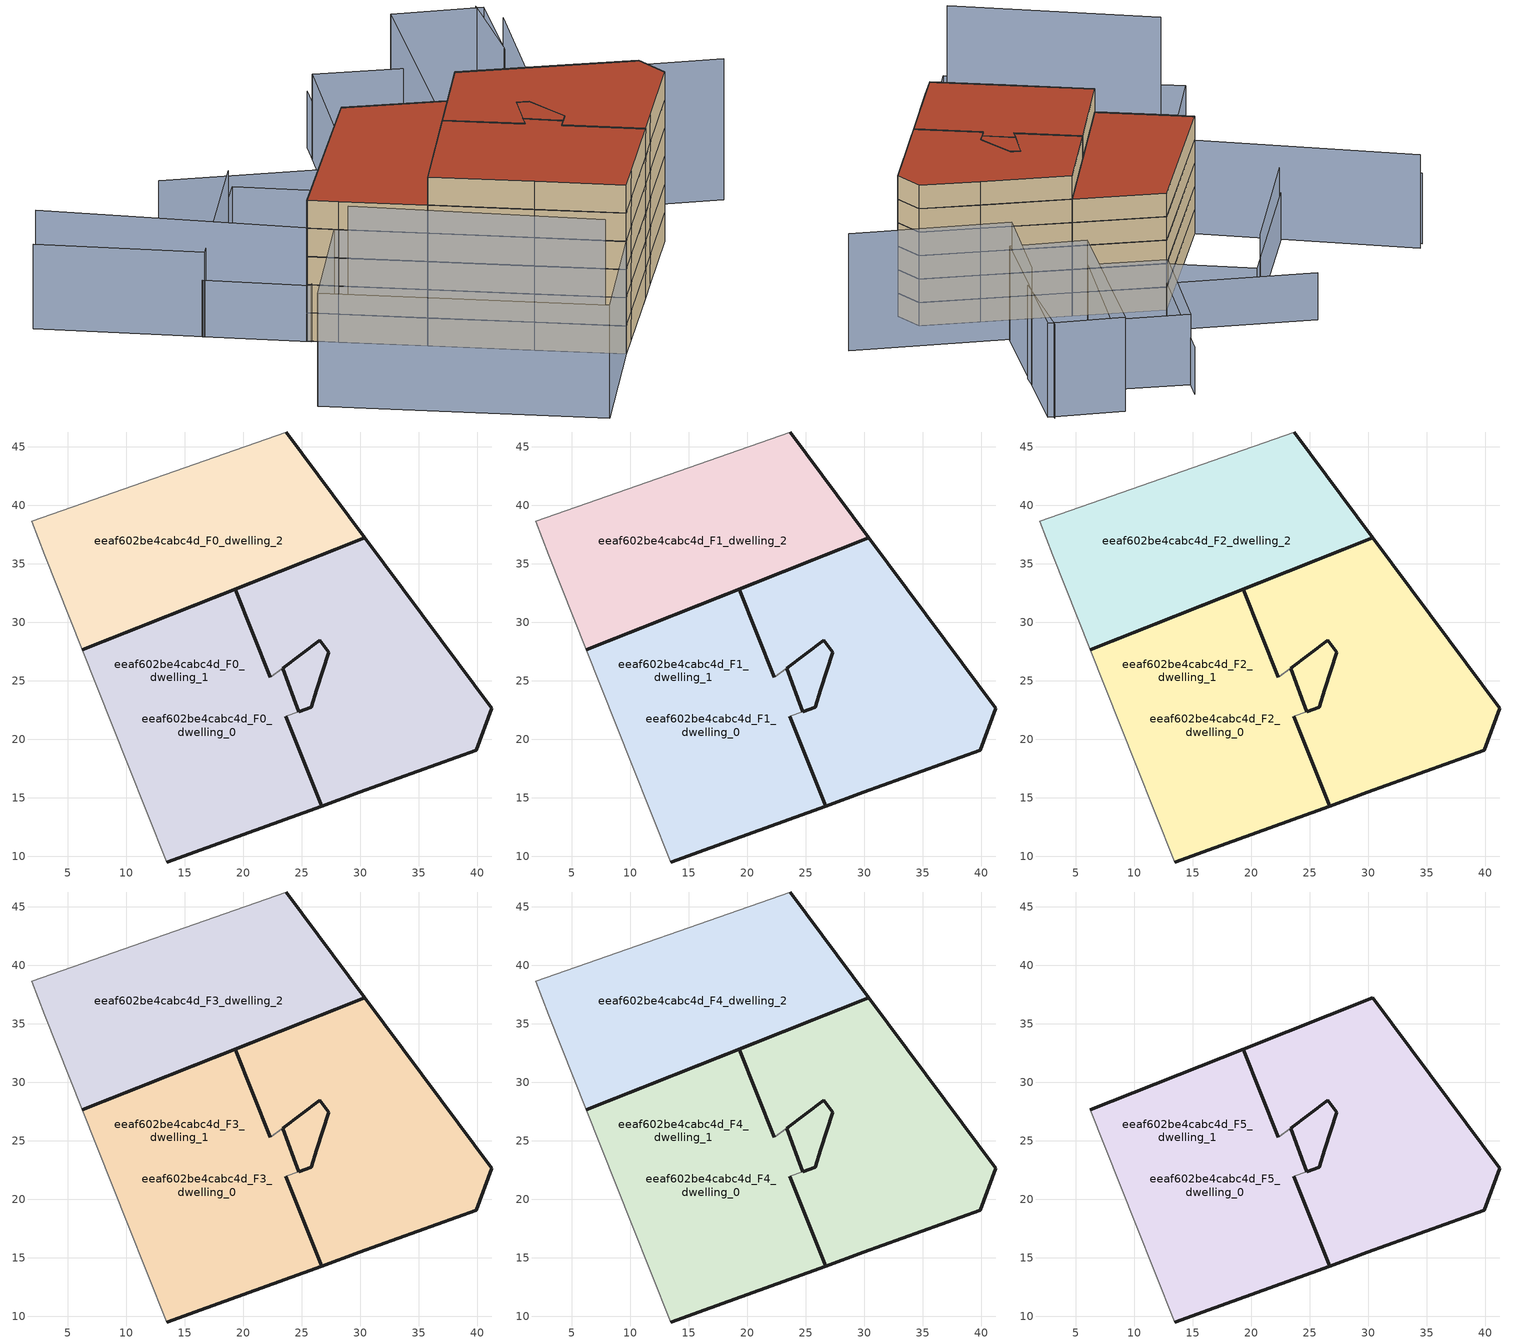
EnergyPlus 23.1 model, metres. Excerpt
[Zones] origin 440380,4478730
eeaf602be4cabc4d_F0_dwelling_0
 floor ground (EU_floor_Construction): 26.68,14.29 23.63,21.97 24.71,22.36 24.31,23.49 23.37,26.09 22.31,25.29 19.31,32.84 6.23,27.64 10.13,17.85 13.45,9.51 16.85,10.74 z0; 39.88,19.08 41.23,22.63 36.88,28.49 30.37,37.24 19.31,32.84 22.31,25.29 23.37,26.09 23.38,26.09 26.54,28.46 27.28,27.45 26.27,24.27 25.79,22.74 24.72,22.36 24.71,22.36 23.63,21.97 26.68,14.29 29.89,15.46 z0; 25.79,22.74 26.27,24.27 27.28,27.45 26.54,28.46 23.38,26.09 23.37,26.09 24.31,23.49 24.71,22.36 24.72,22.36 z0
 wall outside (EU_wall_Construction): 6.23,27.64 19.31,32.84 22.31,25.29 / 23.37,26.09 24.31,23.49 24.72,22.36 / 23.63,21.97 26.68,14.29 16.85,10.74 13.45,9.51 z0:3
 wall adiabatic (EU_wall_Construction): 13.45,9.51 10.13,17.85 6.23,27.64 z0:3
 wall to eeaf602be4cabc4d_F0_dwelling_1 (EU_wall_Construction): 22.31,25.29 23.37,26.09 / 24.71,22.36 23.63,21.97 z0:3
eeaf602be4cabc4d_F0_dwelling_1
 floor ground (EU_floor_Construction): 26.68,14.29 23.63,21.97 24.71,22.36 24.31,23.49 23.37,26.09 22.31,25.29 19.31,32.84 6.23,27.64 10.13,17.85 13.45,9.51 16.85,10.74 z0; 39.88,19.08 41.23,22.63 36.88,28.49 30.37,37.24 19.31,32.84 22.31,25.29 23.37,26.09 23.38,26.09 26.54,28.46 27.28,27.45 26.27,24.27 25.79,22.74 24.72,22.36 24.71,22.36 23.63,21.97 26.68,14.29 29.89,15.46 z0; 25.79,22.74 26.27,24.27 27.28,27.45 26.54,28.46 23.38,26.09 23.37,26.09 24.31,23.49 24.71,22.36 24.72,22.36 z0
 wall outside (EU_wall_Construction): 22.31,25.29 19.31,32.84 30.37,37.24 36.88,28.49 41.23,22.63 39.88,19.08 29.89,15.46 26.68,14.29 23.63,21.97 / 24.72,22.36 25.79,22.74 26.27,24.27 27.28,27.45 26.54,28.46 23.38,26.09 23.37,26.09 z0:3
eeaf602be4cabc4d_F0_dwelling_2
 floor ground (EU_floor_Construction): 30.37,37.24 23.67,46.26 1.9,38.66 3.01,35.74 6.23,27.64 z0
 wall outside (EU_wall_Construction): 23.67,46.26 30.37,37.24 6.23,27.64 z0:3
 wall adiabatic (EU_wall_Construction): 6.23,27.64 3.01,35.74 1.9,38.66 23.67,46.26 z0:3
eeaf602be4cabc4d_F1_dwelling_0
 floor outside (EU_floor_Construction): 26.68,14.29 23.63,21.97 24.71,22.36 24.31,23.49 23.37,26.09 22.31,25.29 19.31,32.84 6.23,27.64 10.13,17.85 13.45,9.51 16.85,10.74 z3; 39.88,19.08 41.23,22.63 36.88,28.49 30.37,37.24 19.31,32.84 22.31,25.29 23.37,26.09 23.38,26.09 26.54,28.46 27.28,27.45 26.27,24.27 25.79,22.74 24.72,22.36 24.71,22.36 23.63,21.97 26.68,14.29 29.89,15.46 z3; 25.79,22.74 26.27,24.27 27.28,27.45 26.54,28.46 23.38,26.09 23.37,26.09 24.31,23.49 24.71,22.36 24.72,22.36 z3
 wall outside (EU_wall_Construction): 6.23,27.64 19.31,32.84 22.31,25.29 / 23.37,26.09 24.31,23.49 24.72,22.36 / 23.63,21.97 26.68,14.29 16.85,10.74 13.45,9.51 z3:6
 wall adiabatic (EU_wall_Construction): 13.45,9.51 10.13,17.85 6.23,27.64 z3:6
 wall to eeaf602be4cabc4d_F1_dwelling_1 (EU_wall_Construction): 22.31,25.29 23.37,26.09 / 24.71,22.36 23.63,21.97 z3:6
eeaf602be4cabc4d_F1_dwelling_1
 floor to eeaf602be4cabc4d_F0_dwelling_1 (EU_floor_Construction): 26.68,14.29 23.63,21.97 24.71,22.36 24.31,23.49 23.37,26.09 22.31,25.29 19.31,32.84 6.23,27.64 10.13,17.85 13.45,9.51 16.85,10.74 z3; 39.88,19.08 41.23,22.63 36.88,28.49 30.37,37.24 19.31,32.84 22.31,25.29 23.37,26.09 23.38,26.09 26.54,28.46 27.28,27.45 26.27,24.27 25.79,22.74 24.72,22.36 24.71,22.36 23.63,21.97 26.68,14.29 29.89,15.46 z3; 25.79,22.74 26.27,24.27 27.28,27.45 26.54,28.46 23.38,26.09 23.37,26.09 24.31,23.49 24.71,22.36 24.72,22.36 z3
 wall outside (EU_wall_Construction): 22.31,25.29 19.31,32.84 30.37,37.24 36.88,28.49 41.23,22.63 39.88,19.08 29.89,15.46 26.68,14.29 23.63,21.97 / 24.72,22.36 25.79,22.74 26.27,24.27 27.28,27.45 26.54,28.46 23.38,26.09 23.37,26.09 z3:6
eeaf602be4cabc4d_F1_dwelling_2
 floor to eeaf602be4cabc4d_F0_dwelling_2 (EU_floor_Construction): 30.37,37.24 23.67,46.26 1.9,38.66 3.01,35.74 6.23,27.64 z3
 wall outside (EU_wall_Construction): 23.67,46.26 30.37,37.24 6.23,27.64 z3:6
 wall adiabatic (EU_wall_Construction): 6.23,27.64 3.01,35.74 1.9,38.66 23.67,46.26 z3:6
eeaf602be4cabc4d_F2_dwelling_0
 floor outside (EU_floor_Construction): 26.68,14.29 23.63,21.97 24.71,22.36 24.31,23.49 23.37,26.09 22.31,25.29 19.31,32.84 6.23,27.64 10.13,17.85 13.45,9.51 16.85,10.74 z6; 39.88,19.08 41.23,22.63 36.88,28.49 30.37,37.24 19.31,32.84 22.31,25.29 23.37,26.09 23.38,26.09 26.54,28.46 27.28,27.45 26.27,24.27 25.79,22.74 24.72,22.36 24.71,22.36 23.63,21.97 26.68,14.29 29.89,15.46 z6; 25.79,22.74 26.27,24.27 27.28,27.45 26.54,28.46 23.38,26.09 23.37,26.09 24.31,23.49 24.71,22.36 24.72,22.36 z6
 wall outside (EU_wall_Construction): 6.23,27.64 19.31,32.84 22.31,25.29 / 23.37,26.09 24.31,23.49 24.72,22.36 / 23.63,21.97 26.68,14.29 16.85,10.74 13.45,9.51 z6:9
 wall adiabatic (EU_wall_Construction): 13.45,9.51 10.13,17.85 6.23,27.64 z6:9
 wall to eeaf602be4cabc4d_F2_dwelling_1 (EU_wall_Construction): 22.31,25.29 23.37,26.09 / 24.71,22.36 23.63,21.97 z6:9
eeaf602be4cabc4d_F2_dwelling_1
 floor to eeaf602be4cabc4d_F1_dwelling_1 (EU_floor_Construction): 26.68,14.29 23.63,21.97 24.71,22.36 24.31,23.49 23.37,26.09 22.31,25.29 19.31,32.84 6.23,27.64 10.13,17.85 13.45,9.51 16.85,10.74 z6; 39.88,19.08 41.23,22.63 36.88,28.49 30.37,37.24 19.31,32.84 22.31,25.29 23.37,26.09 23.38,26.09 26.54,28.46 27.28,27.45 26.27,24.27 25.79,22.74 24.72,22.36 24.71,22.36 23.63,21.97 26.68,14.29 29.89,15.46 z6; 25.79,22.74 26.27,24.27 27.28,27.45 26.54,28.46 23.38,26.09 23.37,26.09 24.31,23.49 24.71,22.36 24.72,22.36 z6
 wall outside (EU_wall_Construction): 22.31,25.29 19.31,32.84 30.37,37.24 36.88,28.49 41.23,22.63 39.88,19.08 29.89,15.46 26.68,14.29 23.63,21.97 / 24.72,22.36 25.79,22.74 26.27,24.27 27.28,27.45 26.54,28.46 23.38,26.09 23.37,26.09 z6:9
eeaf602be4cabc4d_F2_dwelling_2
 floor to eeaf602be4cabc4d_F1_dwelling_2 (EU_floor_Construction): 30.37,37.24 23.67,46.26 1.9,38.66 3.01,35.74 6.23,27.64 z6
 wall outside (EU_wall_Construction): 23.67,46.26 30.37,37.24 6.23,27.64 z6:9
 wall adiabatic (EU_wall_Construction): 6.23,27.64 3.01,35.74 1.9,38.66 23.67,46.26 z6:9
eeaf602be4cabc4d_F3_dwelling_0
 floor outside (EU_floor_Construction): 26.68,14.29 23.63,21.97 24.71,22.36 24.31,23.49 23.37,26.09 22.31,25.29 19.31,32.84 6.23,27.64 10.13,17.85 13.45,9.51 16.85,10.74 z9; 39.88,19.08 41.23,22.63 36.88,28.49 30.37,37.24 19.31,32.84 22.31,25.29 23.37,26.09 23.38,26.09 26.54,28.46 27.28,27.45 26.27,24.27 25.79,22.74 24.72,22.36 24.71,22.36 23.63,21.97 26.68,14.29 29.89,15.46 z9; 25.79,22.74 26.27,24.27 27.28,27.45 26.54,28.46 23.38,26.09 23.37,26.09 24.31,23.49 24.71,22.36 24.72,22.36 z9
 wall outside (EU_wall_Construction): 6.23,27.64 19.31,32.84 22.31,25.29 / 23.37,26.09 24.31,23.49 24.72,22.36 / 23.63,21.97 26.68,14.29 16.85,10.74 13.45,9.51 z9:12
 wall adiabatic (EU_wall_Construction): 13.45,9.51 10.13,17.85 6.23,27.64 z9:12
 wall to eeaf602be4cabc4d_F3_dwelling_1 (EU_wall_Construction): 22.31,25.29 23.37,26.09 / 24.71,22.36 23.63,21.97 z9:12
eeaf602be4cabc4d_F3_dwelling_1
 floor to eeaf602be4cabc4d_F2_dwelling_1 (EU_floor_Construction): 26.68,14.29 23.63,21.97 24.71,22.36 24.31,23.49 23.37,26.09 22.31,25.29 19.31,32.84 6.23,27.64 10.13,17.85 13.45,9.51 16.85,10.74 z9; 39.88,19.08 41.23,22.63 36.88,28.49 30.37,37.24 19.31,32.84 22.31,25.29 23.37,26.09 23.38,26.09 26.54,28.46 27.28,27.45 26.27,24.27 25.79,22.74 24.72,22.36 24.71,22.36 23.63,21.97 26.68,14.29 29.89,15.46 z9; 25.79,22.74 26.27,24.27 27.28,27.45 26.54,28.46 23.38,26.09 23.37,26.09 24.31,23.49 24.71,22.36 24.72,22.36 z9
 wall outside (EU_wall_Construction): 22.31,25.29 19.31,32.84 30.37,37.24 36.88,28.49 41.23,22.63 39.88,19.08 29.89,15.46 26.68,14.29 23.63,21.97 / 24.72,22.36 25.79,22.74 26.27,24.27 27.28,27.45 26.54,28.46 23.38,26.09 23.37,26.09 z9:12
eeaf602be4cabc4d_F3_dwelling_2
 floor to eeaf602be4cabc4d_F2_dwelling_2 (EU_floor_Construction): 30.37,37.24 23.67,46.26 1.9,38.66 3.01,35.74 6.23,27.64 z9
 wall outside (EU_wall_Construction): 23.67,46.26 30.37,37.24 6.23,27.64 z9:12
 wall adiabatic (EU_wall_Construction): 6.23,27.64 3.01,35.74 1.9,38.66 23.67,46.26 z9:12
eeaf602be4cabc4d_F4_dwelling_0
 floor outside (EU_floor_Construction): 26.68,14.29 23.63,21.97 24.71,22.36 24.31,23.49 23.37,26.09 22.31,25.29 19.31,32.84 6.23,27.64 10.13,17.85 13.45,9.51 16.85,10.74 z12; 39.88,19.08 41.23,22.63 36.88,28.49 30.37,37.24 19.31,32.84 22.31,25.29 23.37,26.09 23.38,26.09 26.54,28.46 27.28,27.45 26.27,24.27 25.79,22.74 24.72,22.36 24.71,22.36 23.63,21.97 26.68,14.29 29.89,15.46 z12; 25.79,22.74 26.27,24.27 27.28,27.45 26.54,28.46 23.38,26.09 23.37,26.09 24.31,23.49 24.71,22.36 24.72,22.36 z12
 wall outside (EU_wall_Construction): 6.23,27.64 19.31,32.84 22.31,25.29 / 23.37,26.09 24.31,23.49 24.72,22.36 / 23.63,21.97 26.68,14.29 16.85,10.74 13.45,9.51 z12:15
 wall adiabatic (EU_wall_Construction): 13.45,9.51 10.13,17.85 6.23,27.64 z12:15
 wall to eeaf602be4cabc4d_F4_dwelling_1 (EU_wall_Construction): 22.31,25.29 23.37,26.09 / 24.71,22.36 23.63,21.97 z12:15
eeaf602be4cabc4d_F4_dwelling_1
 floor to eeaf602be4cabc4d_F3_dwelling_1 (EU_floor_Construction): 26.68,14.29 23.63,21.97 24.71,22.36 24.31,23.49 23.37,26.09 22.31,25.29 19.31,32.84 6.23,27.64 10.13,17.85 13.45,9.51 16.85,10.74 z12; 39.88,19.08 41.23,22.63 36.88,28.49 30.37,37.24 19.31,32.84 22.31,25.29 23.37,26.09 23.38,26.09 26.54,28.46 27.28,27.45 26.27,24.27 25.79,22.74 24.72,22.36 24.71,22.36 23.63,21.97 26.68,14.29 29.89,15.46 z12; 25.79,22.74 26.27,24.27 27.28,27.45 26.54,28.46 23.38,26.09 23.37,26.09 24.31,23.49 24.71,22.36 24.72,22.36 z12
 wall outside (EU_wall_Construction): 22.31,25.29 19.31,32.84 30.37,37.24 36.88,28.49 41.23,22.63 39.88,19.08 29.89,15.46 26.68,14.29 23.63,21.97 / 24.72,22.36 25.79,22.74 26.27,24.27 27.28,27.45 26.54,28.46 23.38,26.09 23.37,26.09 z12:15
eeaf602be4cabc4d_F4_dwelling_2
 floor to eeaf602be4cabc4d_F3_dwelling_2 (EU_floor_Construction): 30.37,37.24 23.67,46.26 1.9,38.66 3.01,35.74 6.23,27.64 z12
 wall outside (EU_wall_Construction): 23.67,46.26 30.37,37.24 6.23,27.64 z12:15
 wall adiabatic (EU_wall_Construction): 6.23,27.64 3.01,35.74 1.9,38.66 23.67,46.26 z12:15
 roof outside (EU_roof_Construction): 23.67,46.26 30.37,37.24 6.23,27.64 3.01,35.74 1.9,38.66 z15
eeaf602be4cabc4d_F5_dwelling_0
 floor outside (EU_floor_Construction): 26.68,14.29 23.63,21.97 24.71,22.36 24.31,23.49 23.37,26.09 22.31,25.29 19.31,32.84 6.23,27.64 10.13,17.85 13.45,9.51 16.85,10.74 z15; 39.88,19.08 41.23,22.63 36.88,28.49 30.37,37.24 19.31,32.84 22.31,25.29 23.37,26.09 23.38,26.09 26.54,28.46 27.28,27.45 26.27,24.27 25.79,22.74 24.72,22.36 24.71,22.36 23.63,21.97 26.68,14.29 29.89,15.46 z15; 25.79,22.74 26.27,24.27 27.28,27.45 26.54,28.46 23.38,26.09 23.37,26.09 24.31,23.49 24.71,22.36 24.72,22.36 z15
 wall outside (EU_wall_Construction): 6.23,27.64 19.31,32.84 22.31,25.29 / 23.37,26.09 24.31,23.49 24.72,22.36 / 23.63,21.97 26.68,14.29 16.85,10.74 13.45,9.51 z15:18
 wall adiabatic (EU_wall_Construction): 13.45,9.51 10.13,17.85 6.23,27.64 z15:18
 wall to eeaf602be4cabc4d_F5_dwelling_1 (EU_wall_Construction): 22.31,25.29 23.37,26.09 / 24.71,22.36 23.63,21.97 z15:18
 roof outside (EU_roof_Construction): 19.31,32.84 22.31,25.29 23.37,26.09 24.31,23.49 24.71,22.36 23.63,21.97 26.68,14.29 16.85,10.74 13.45,9.51 10.13,17.85 6.23,27.64 z18; 36.88,28.49 41.23,22.63 39.88,19.08 29.89,15.46 26.68,14.29 23.63,21.97 24.71,22.36 24.72,22.36 25.79,22.74 26.27,24.27 27.28,27.45 26.54,28.46 23.38,26.09 23.37,26.09 22.31,25.29 19.31,32.84 30.37,37.24 z18; 26.54,28.46 27.28,27.45 26.27,24.27 25.79,22.74 24.72,22.36 24.71,22.36 24.31,23.49 23.37,26.09 23.38,26.09 z18
eeaf602be4cabc4d_F5_dwelling_1
 floor to eeaf602be4cabc4d_F4_dwelling_1 (EU_floor_Construction): 26.68,14.29 23.63,21.97 24.71,22.36 24.31,23.49 23.37,26.09 22.31,25.29 19.31,32.84 6.23,27.64 10.13,17.85 13.45,9.51 16.85,10.74 z15; 39.88,19.08 41.23,22.63 36.88,28.49 30.37,37.24 19.31,32.84 22.31,25.29 23.37,26.09 23.38,26.09 26.54,28.46 27.28,27.45 26.27,24.27 25.79,22.74 24.72,22.36 24.71,22.36 23.63,21.97 26.68,14.29 29.89,15.46 z15; 25.79,22.74 26.27,24.27 27.28,27.45 26.54,28.46 23.38,26.09 23.37,26.09 24.31,23.49 24.71,22.36 24.72,22.36 z15
 wall outside (EU_wall_Construction): 22.31,25.29 19.31,32.84 30.37,37.24 36.88,28.49 41.23,22.63 39.88,19.08 29.89,15.46 26.68,14.29 23.63,21.97 / 24.72,22.36 25.79,22.74 26.27,24.27 27.28,27.45 26.54,28.46 23.38,26.09 23.37,26.09 z15:18
 roof outside (EU_roof_Construction): 19.31,32.84 22.31,25.29 23.37,26.09 24.31,23.49 24.71,22.36 23.63,21.97 26.68,14.29 16.85,10.74 13.45,9.51 10.13,17.85 6.23,27.64 z18; 36.88,28.49 41.23,22.63 39.88,19.08 29.89,15.46 26.68,14.29 23.63,21.97 24.71,22.36 24.72,22.36 25.79,22.74 26.27,24.27 27.28,27.45 26.54,28.46 23.38,26.09 23.37,26.09 22.31,25.29 19.31,32.84 30.37,37.24 z18; 26.54,28.46 27.28,27.45 26.27,24.27 25.79,22.74 24.72,22.36 24.71,22.36 24.31,23.49 23.37,26.09 23.38,26.09 z18
shading: -9.86,27.98 -1.26,4.18 z0:21; -6.42,64.19 4.61,30.91 / 49.14,41.19 57.98,49.36 / 2.85,36.15 13.45,9.51 / 13.45,9.51 -1.15,3.7 / -1.15,3.7 -11.75,30.34 / -11.75,30.34 2.85,36.15 / 34.21,41.26 52.32,55.76 / 52.32,55.76 58.12,48.52 / 58.12,48.52 40.01,34.01 / 40.01,34.01 34.21,41.26 z0:12; 51.53,18.66 39.68,34.06 / 39.68,34.06 50.53,42.41 z0:15; 44.12,60.64 28.83,48.96 / 28.83,48.96 17.87,63.31 / -1.81,48.22 19.93,56.31 / 19.93,56.31 23.67,46.26 / 23.67,46.26 1.93,38.18 / 1.93,38.18 -1.81,48.22 z0:6; 17.03,55.23 -1.72,48 / -1.72,48 -7.79,63.75 / 28.73,49.03 41.82,58.91 / 41.82,58.91 47.54,51.33 / 47.54,51.33 34.46,41.45 / 34.46,41.45 28.73,49.03 z0:9
[Building]
EU S2 Campaign: North Axis=0; Terrain=City; Solar Distribution=FullExterior
[Site:Location]
Madrid: Latitude=40.5; Longitude=-3.5; Time Zone=1; Elevation=609
[SizingPeriod:WeatherFileDays]
AnnualSizingPeriod: Begin Month=1; Begin Day of Month=1; End Month=12; End Day of Month=31; Day of Week for Start Day=Monday; Use Weather File Daylight Saving Period=No; Use Weather File Rain and Snow Indicators=No
[MATERIAL]
EU_InternalMass_Material: Roughness=MediumRough; Thickness=0.1; Conductivity=1; Density=1800; Specific Heat=900; Thermal Absorptance=0.9; Solar Absorptance=0.7; Visible Absorptance=0.7
[MATERIAL:NOMASS] Roughness=MediumRough; Thermal Absorptance=0.9; Solar Absorptance=0.7; Visible Absorptance=0.7
Name | Thermal Resistance
EU_wall_NoMass | 0.459673
EU_roof_NoMass | 0.495815
EU_floor_NoMass | 0.788942
[CONSTRUCTION]
EU_wall_Construction: EU_wall_NoMass
EU_roof_Construction: EU_roof_NoMass
EU_floor_Construction: EU_floor_NoMass
EU_InternalMass_Construction: EU_InternalMass_Material
[ZONE] Type=1; Multiplier=1; Ceiling Height=autocalculate; Floor Area=autocalculate; Part of Total Floor Area=Yes
Name | Volume
eeaf602be4cabc4d_F0_dwelling_0; eeaf602be4cabc4d_F1_dwelling_0; eeaf602be4cabc4d_F2_dwelling_0; eeaf602be4cabc4d_F3_dwelling_0; eeaf602be4cabc4d_F4_dwelling_0; eeaf602be4cabc4d_F5_dwelling_0; eeaf602be4cabc4d_F0_dwelling_1; eeaf602be4cabc4d_F1_dwelling_1; eeaf602be4cabc4d_F2_dwelling_1; eeaf602be4cabc4d_F3_dwelling_1; eeaf602be4cabc4d_F4_dwelling_1; eeaf602be4cabc4d_F5_dwelling_1 | 1704.64
eeaf602be4cabc4d_F0_dwelling_2; eeaf602be4cabc4d_F1_dwelling_2; eeaf602be4cabc4d_F2_dwelling_2; eeaf602be4cabc4d_F3_dwelling_2; eeaf602be4cabc4d_F4_dwelling_2 | 832.874
[INTERNALMASS] Construction=EU_InternalMass_Construction
Name | Zone or ZoneList | Surface Area
eeaf602be4cabc4d_F0_dwelling_0_EU_InternalMass | eeaf602be4cabc4d_F0_dwelling_0 | 282.203
eeaf602be4cabc4d_F0_dwelling_1_EU_InternalMass | eeaf602be4cabc4d_F0_dwelling_1 | 273.077
eeaf602be4cabc4d_F0_dwelling_2_EU_InternalMass | eeaf602be4cabc4d_F0_dwelling_2 | 277.625
eeaf602be4cabc4d_F1_dwelling_0_EU_InternalMass | eeaf602be4cabc4d_F1_dwelling_0 | 282.203
eeaf602be4cabc4d_F1_dwelling_1_EU_InternalMass | eeaf602be4cabc4d_F1_dwelling_1 | 273.077
eeaf602be4cabc4d_F1_dwelling_2_EU_InternalMass | eeaf602be4cabc4d_F1_dwelling_2 | 277.625
eeaf602be4cabc4d_F2_dwelling_0_EU_InternalMass | eeaf602be4cabc4d_F2_dwelling_0 | 282.203
eeaf602be4cabc4d_F2_dwelling_1_EU_InternalMass | eeaf602be4cabc4d_F2_dwelling_1 | 273.077
eeaf602be4cabc4d_F2_dwelling_2_EU_InternalMass | eeaf602be4cabc4d_F2_dwelling_2 | 277.625
eeaf602be4cabc4d_F3_dwelling_0_EU_InternalMass | eeaf602be4cabc4d_F3_dwelling_0 | 282.203
eeaf602be4cabc4d_F3_dwelling_1_EU_InternalMass | eeaf602be4cabc4d_F3_dwelling_1 | 273.077
eeaf602be4cabc4d_F3_dwelling_2_EU_InternalMass | eeaf602be4cabc4d_F3_dwelling_2 | 277.625
eeaf602be4cabc4d_F4_dwelling_0_EU_InternalMass | eeaf602be4cabc4d_F4_dwelling_0 | 282.203
eeaf602be4cabc4d_F4_dwelling_1_EU_InternalMass | eeaf602be4cabc4d_F4_dwelling_1 | 273.077
eeaf602be4cabc4d_F4_dwelling_2_EU_InternalMass | eeaf602be4cabc4d_F4_dwelling_2 | 277.625
eeaf602be4cabc4d_F5_dwelling_0_EU_InternalMass | eeaf602be4cabc4d_F5_dwelling_0 | 416.459
eeaf602be4cabc4d_F5_dwelling_1_EU_InternalMass | eeaf602be4cabc4d_F5_dwelling_1 | 416.45
[OTHEREQUIPMENT] Fuel Type=Electricity; Design Level Calculation Method=Watts/Area; Power per Zone Floor Area=1; Fraction Latent=0; Fraction Radiant=0; Fraction Lost=0; Carbon Dioxide Generation Rate=0; EndUse Subcategory=EU_Step8_InternalGains
Name | Zone or ZoneList or Space or SpaceList | Schedule
EU_Step8_InternalGain_eeaf602be4cabc4d_F0_dwelling_0_f000 | eeaf602be4cabc4d_F0_dwelling_0 | EU_Step8_GainSchedule_eeaf602be4cabc4d_F0_dwelling_0_f000
EU_Step8_InternalGain_eeaf602be4cabc4d_F0_dwelling_1_f000 | eeaf602be4cabc4d_F0_dwelling_1 | EU_Step8_GainSchedule_eeaf602be4cabc4d_F0_dwelling_1_f000
EU_Step8_InternalGain_eeaf602be4cabc4d_F0_dwelling_2_f000 | eeaf602be4cabc4d_F0_dwelling_2 | EU_Step8_GainSchedule_eeaf602be4cabc4d_F0_dwelling_2_f000
EU_Step8_InternalGain_eeaf602be4cabc4d_F1_dwelling_0_f000 | eeaf602be4cabc4d_F1_dwelling_0 | EU_Step8_GainSchedule_eeaf602be4cabc4d_F1_dwelling_0_f000
EU_Step8_InternalGain_eeaf602be4cabc4d_F1_dwelling_1_f000 | eeaf602be4cabc4d_F1_dwelling_1 | EU_Step8_GainSchedule_eeaf602be4cabc4d_F1_dwelling_1_f000
EU_Step8_InternalGain_eeaf602be4cabc4d_F1_dwelling_2_f000 | eeaf602be4cabc4d_F1_dwelling_2 | EU_Step8_GainSchedule_eeaf602be4cabc4d_F1_dwelling_2_f000
EU_Step8_InternalGain_eeaf602be4cabc4d_F2_dwelling_0_f000 | eeaf602be4cabc4d_F2_dwelling_0 | EU_Step8_GainSchedule_eeaf602be4cabc4d_F2_dwelling_0_f000
EU_Step8_InternalGain_eeaf602be4cabc4d_F2_dwelling_1_f000 | eeaf602be4cabc4d_F2_dwelling_1 | EU_Step8_GainSchedule_eeaf602be4cabc4d_F2_dwelling_1_f000
EU_Step8_InternalGain_eeaf602be4cabc4d_F2_dwelling_2_f000 | eeaf602be4cabc4d_F2_dwelling_2 | EU_Step8_GainSchedule_eeaf602be4cabc4d_F2_dwelling_2_f000
EU_Step8_InternalGain_eeaf602be4cabc4d_F3_dwelling_0_f000 | eeaf602be4cabc4d_F3_dwelling_0 | EU_Step8_GainSchedule_eeaf602be4cabc4d_F3_dwelling_0_f000
EU_Step8_InternalGain_eeaf602be4cabc4d_F3_dwelling_1_f000 | eeaf602be4cabc4d_F3_dwelling_1 | EU_Step8_GainSchedule_eeaf602be4cabc4d_F3_dwelling_1_f000
EU_Step8_InternalGain_eeaf602be4cabc4d_F3_dwelling_2_f000 | eeaf602be4cabc4d_F3_dwelling_2 | EU_Step8_GainSchedule_eeaf602be4cabc4d_F3_dwelling_2_f000
EU_Step8_InternalGain_eeaf602be4cabc4d_F4_dwelling_0_f000 | eeaf602be4cabc4d_F4_dwelling_0 | EU_Step8_GainSchedule_eeaf602be4cabc4d_F4_dwelling_0_f000
EU_Step8_InternalGain_eeaf602be4cabc4d_F4_dwelling_1_f000 | eeaf602be4cabc4d_F4_dwelling_1 | EU_Step8_GainSchedule_eeaf602be4cabc4d_F4_dwelling_1_f000
EU_Step8_InternalGain_eeaf602be4cabc4d_F4_dwelling_2_f000 | eeaf602be4cabc4d_F4_dwelling_2 | EU_Step8_GainSchedule_eeaf602be4cabc4d_F4_dwelling_2_f000
EU_Step8_InternalGain_eeaf602be4cabc4d_F5_dwelling_0_f000 | eeaf602be4cabc4d_F5_dwelling_0 | EU_Step8_GainSchedule_eeaf602be4cabc4d_F5_dwelling_0_f000
EU_Step8_InternalGain_eeaf602be4cabc4d_F5_dwelling_1_f000 | eeaf602be4cabc4d_F5_dwelling_1 | EU_Step8_GainSchedule_eeaf602be4cabc4d_F5_dwelling_1_f000
[ZONEVENTILATION:DESIGNFLOWRATE] Schedule=EU_AlwaysOn; Design Flow Rate Calculation Method=AirChanges/Hour; Air Changes per Hour=0.719161; Ventilation Type=Natural; Fan Pressure Rise=0; Fan Total Efficiency=1; Constant Term Coefficient=1; Temperature Term Coefficient=0; Velocity Term Coefficient=0; Velocity Squared Term Coefficient=0; Minimum Indoor Temperature=-100; Maximum Indoor Temperature=100; Delta Temperature=-100; Minimum Outdoor Temperature=-100; Maximum Outdoor Temperature=100; Maximum Wind Speed=40
Name | Zone or ZoneList or Space or SpaceList
EU_ConstantAir_eeaf602be4cabc4d_F0_dwelling_0 | eeaf602be4cabc4d_F0_dwelling_0
EU_ConstantAir_eeaf602be4cabc4d_F0_dwelling_1 | eeaf602be4cabc4d_F0_dwelling_1
EU_ConstantAir_eeaf602be4cabc4d_F0_dwelling_2 | eeaf602be4cabc4d_F0_dwelling_2
EU_ConstantAir_eeaf602be4cabc4d_F1_dwelling_0 | eeaf602be4cabc4d_F1_dwelling_0
EU_ConstantAir_eeaf602be4cabc4d_F1_dwelling_1 | eeaf602be4cabc4d_F1_dwelling_1
EU_ConstantAir_eeaf602be4cabc4d_F1_dwelling_2 | eeaf602be4cabc4d_F1_dwelling_2
EU_ConstantAir_eeaf602be4cabc4d_F2_dwelling_0 | eeaf602be4cabc4d_F2_dwelling_0
EU_ConstantAir_eeaf602be4cabc4d_F2_dwelling_1 | eeaf602be4cabc4d_F2_dwelling_1
EU_ConstantAir_eeaf602be4cabc4d_F2_dwelling_2 | eeaf602be4cabc4d_F2_dwelling_2
EU_ConstantAir_eeaf602be4cabc4d_F3_dwelling_0 | eeaf602be4cabc4d_F3_dwelling_0
EU_ConstantAir_eeaf602be4cabc4d_F3_dwelling_1 | eeaf602be4cabc4d_F3_dwelling_1
EU_ConstantAir_eeaf602be4cabc4d_F3_dwelling_2 | eeaf602be4cabc4d_F3_dwelling_2
EU_ConstantAir_eeaf602be4cabc4d_F4_dwelling_0 | eeaf602be4cabc4d_F4_dwelling_0
EU_ConstantAir_eeaf602be4cabc4d_F4_dwelling_1 | eeaf602be4cabc4d_F4_dwelling_1
EU_ConstantAir_eeaf602be4cabc4d_F4_dwelling_2 | eeaf602be4cabc4d_F4_dwelling_2
EU_ConstantAir_eeaf602be4cabc4d_F5_dwelling_0 | eeaf602be4cabc4d_F5_dwelling_0
EU_ConstantAir_eeaf602be4cabc4d_F5_dwelling_1 | eeaf602be4cabc4d_F5_dwelling_1
[HVACTEMPLATE:THERMOSTAT] Constant Heating Setpoint=20; Constant Cooling Setpoint=50
EU_HeatOnly_eeaf602be4cabc4d_F0_dwelling_0; EU_HeatOnly_eeaf602be4cabc4d_F0_dwelling_1; EU_HeatOnly_eeaf602be4cabc4d_F0_dwelling_2; EU_HeatOnly_eeaf602be4cabc4d_F1_dwelling_0; EU_HeatOnly_eeaf602be4cabc4d_F1_dwelling_1; EU_HeatOnly_eeaf602be4cabc4d_F1_dwelling_2; EU_HeatOnly_eeaf602be4cabc4d_F2_dwelling_0; EU_HeatOnly_eeaf602be4cabc4d_F2_dwelling_1; EU_HeatOnly_eeaf602be4cabc4d_F2_dwelling_2; EU_HeatOnly_eeaf602be4cabc4d_F3_dwelling_0; EU_HeatOnly_eeaf602be4cabc4d_F3_dwelling_1; EU_HeatOnly_eeaf602be4cabc4d_F3_dwelling_2; EU_HeatOnly_eeaf602be4cabc4d_F4_dwelling_0; EU_HeatOnly_eeaf602be4cabc4d_F4_dwelling_1; EU_HeatOnly_eeaf602be4cabc4d_F4_dwelling_2; EU_HeatOnly_eeaf602be4cabc4d_F5_dwelling_0; EU_HeatOnly_eeaf602be4cabc4d_F5_dwelling_1
[HVACTEMPLATE:ZONE:IDEALLOADSAIRSYSTEM] System Availability Schedule=EU_AlwaysOn; Maximum Heating Supply Air Temperature=50; Minimum Cooling Supply Air Temperature=13; Maximum Heating Supply Air Humidity Ratio=0.0156; Minimum Cooling Supply Air Humidity Ratio=0.0077; Heating Limit=NoLimit; Cooling Limit=NoLimit; Heating Availability Schedule=EU_AlwaysOn; Cooling Availability Schedule=EU_CoolingOff; Dehumidification Control Type=ConstantSensibleHeatRatio; Cooling Sensible Heat Ratio=0.7; Dehumidification Setpoint=60; Humidification Control Type=None; Humidification Setpoint=30; Outdoor Air Method=None; Outdoor Air Flow Rate per Person=0.00944; Outdoor Air Flow Rate per Zone Floor Area=0; Outdoor Air Flow Rate per Zone=0; Demand Controlled Ventilation Type=None; Outdoor Air Economizer Type=NoEconomizer; Heat Recovery Type=None; Sensible Heat Recovery Effectiveness=0.7; Latent Heat Recovery Effectiveness=0.65
Name | Template Thermostat
eeaf602be4cabc4d_F0_dwelling_0 | EU_HeatOnly_eeaf602be4cabc4d_F0_dwelling_0
eeaf602be4cabc4d_F0_dwelling_1 | EU_HeatOnly_eeaf602be4cabc4d_F0_dwelling_1
eeaf602be4cabc4d_F0_dwelling_2 | EU_HeatOnly_eeaf602be4cabc4d_F0_dwelling_2
eeaf602be4cabc4d_F1_dwelling_0 | EU_HeatOnly_eeaf602be4cabc4d_F1_dwelling_0
eeaf602be4cabc4d_F1_dwelling_1 | EU_HeatOnly_eeaf602be4cabc4d_F1_dwelling_1
eeaf602be4cabc4d_F1_dwelling_2 | EU_HeatOnly_eeaf602be4cabc4d_F1_dwelling_2
eeaf602be4cabc4d_F2_dwelling_0 | EU_HeatOnly_eeaf602be4cabc4d_F2_dwelling_0
eeaf602be4cabc4d_F2_dwelling_1 | EU_HeatOnly_eeaf602be4cabc4d_F2_dwelling_1
eeaf602be4cabc4d_F2_dwelling_2 | EU_HeatOnly_eeaf602be4cabc4d_F2_dwelling_2
eeaf602be4cabc4d_F3_dwelling_0 | EU_HeatOnly_eeaf602be4cabc4d_F3_dwelling_0
eeaf602be4cabc4d_F3_dwelling_1 | EU_HeatOnly_eeaf602be4cabc4d_F3_dwelling_1
eeaf602be4cabc4d_F3_dwelling_2 | EU_HeatOnly_eeaf602be4cabc4d_F3_dwelling_2
eeaf602be4cabc4d_F4_dwelling_0 | EU_HeatOnly_eeaf602be4cabc4d_F4_dwelling_0
eeaf602be4cabc4d_F4_dwelling_1 | EU_HeatOnly_eeaf602be4cabc4d_F4_dwelling_1
eeaf602be4cabc4d_F4_dwelling_2 | EU_HeatOnly_eeaf602be4cabc4d_F4_dwelling_2
eeaf602be4cabc4d_F5_dwelling_0 | EU_HeatOnly_eeaf602be4cabc4d_F5_dwelling_0
eeaf602be4cabc4d_F5_dwelling_1 | EU_HeatOnly_eeaf602be4cabc4d_F5_dwelling_1
[SIZING:ZONE] Zone Cooling Design Supply Air Temperature Input Method=SupplyAirTemperature; Zone Cooling Design Supply Air Temperature=13; Zone Heating Design Supply Air Temperature Input Method=SupplyAirTemperature; Zone Heating Design Supply Air Temperature=50; Zone Cooling Design Supply Air Humidity Ratio=0.008; Zone Heating Design Supply Air Humidity Ratio=0.008; Cooling Design Air Flow Method=DesignDay; Cooling Design Air Flow Rate=0; Cooling Minimum Air Flow per Zone Floor Area=0.000762; Cooling Minimum Air Flow=0; Cooling Minimum Air Flow Fraction=0.2; Heating Design Air Flow Method=DesignDay; Heating Design Air Flow Rate=0; Heating Maximum Air Flow per Zone Floor Area=0.002032; Heating Maximum Air Flow=0.141576; Heating Maximum Air Flow Fraction=0.3; Account for Dedicated Outdoor Air System=No; Dedicated Outdoor Air System Control Strategy=NeutralSupplyAir; Dedicated Outdoor Air Low Setpoint Temperature for Design=autosize; Dedicated Outdoor Air High Setpoint Temperature for Design=autosize; Zone Load Sizing Method=Sensible Load Only No Latent Load; Zone Latent Cooling Design Supply Air Humidity Ratio Input Method=HumidityRatioDifference; Zone Cooling Design Supply Air Humidity Ratio Difference=0.005; Zone Latent Heating Design Supply Air Humidity Ratio Input Method=HumidityRatioDifference; Zone Humidification Design Supply Air Humidity Ratio Difference=0.005
eeaf602be4cabc4d_F0_dwelling_0; eeaf602be4cabc4d_F0_dwelling_1; eeaf602be4cabc4d_F0_dwelling_2; eeaf602be4cabc4d_F1_dwelling_0; eeaf602be4cabc4d_F1_dwelling_1; eeaf602be4cabc4d_F1_dwelling_2; eeaf602be4cabc4d_F2_dwelling_0; eeaf602be4cabc4d_F2_dwelling_1; eeaf602be4cabc4d_F2_dwelling_2; eeaf602be4cabc4d_F3_dwelling_0; eeaf602be4cabc4d_F3_dwelling_1; eeaf602be4cabc4d_F3_dwelling_2; eeaf602be4cabc4d_F4_dwelling_0; eeaf602be4cabc4d_F4_dwelling_1; eeaf602be4cabc4d_F4_dwelling_2; eeaf602be4cabc4d_F5_dwelling_0; eeaf602be4cabc4d_F5_dwelling_1
[SCHEDULE:CONSTANT]
Name | Hourly Value
EU_AlwaysOn | 1
EU_CoolingOff | 0
[SCHEDULE:FILE] Column Number=1; Rows to Skip at Top=0; Number of Hours of Data=8760; Column Separator=Comma; Interpolate to Timestep=No; Minutes per Item=60; Adjust Schedule for Daylight Savings=Yes
Name | File
EU_Step8_GainSchedule_eeaf602be4cabc4d_F0_dwelling_0_f000 | ../../schedules/eeaf602be4cabc4d/eeaf602be4cabc4d_F0_dwelling_0_f000_gain.csv
EU_Step8_GainSchedule_eeaf602be4cabc4d_F0_dwelling_1_f000 | ../../schedules/eeaf602be4cabc4d/eeaf602be4cabc4d_F0_dwelling_1_f000_gain.csv
EU_Step8_GainSchedule_eeaf602be4cabc4d_F0_dwelling_2_f000 | ../../schedules/eeaf602be4cabc4d/eeaf602be4cabc4d_F0_dwelling_2_f000_gain.csv
EU_Step8_GainSchedule_eeaf602be4cabc4d_F1_dwelling_0_f000 | ../../schedules/eeaf602be4cabc4d/eeaf602be4cabc4d_F1_dwelling_0_f000_gain.csv
EU_Step8_GainSchedule_eeaf602be4cabc4d_F1_dwelling_1_f000 | ../../schedules/eeaf602be4cabc4d/eeaf602be4cabc4d_F1_dwelling_1_f000_gain.csv
EU_Step8_GainSchedule_eeaf602be4cabc4d_F1_dwelling_2_f000 | ../../schedules/eeaf602be4cabc4d/eeaf602be4cabc4d_F1_dwelling_2_f000_gain.csv
EU_Step8_GainSchedule_eeaf602be4cabc4d_F2_dwelling_0_f000 | ../../schedules/eeaf602be4cabc4d/eeaf602be4cabc4d_F2_dwelling_0_f000_gain.csv
EU_Step8_GainSchedule_eeaf602be4cabc4d_F2_dwelling_1_f000 | ../../schedules/eeaf602be4cabc4d/eeaf602be4cabc4d_F2_dwelling_1_f000_gain.csv
EU_Step8_GainSchedule_eeaf602be4cabc4d_F2_dwelling_2_f000 | ../../schedules/eeaf602be4cabc4d/eeaf602be4cabc4d_F2_dwelling_2_f000_gain.csv
EU_Step8_GainSchedule_eeaf602be4cabc4d_F3_dwelling_0_f000 | ../../schedules/eeaf602be4cabc4d/eeaf602be4cabc4d_F3_dwelling_0_f000_gain.csv
EU_Step8_GainSchedule_eeaf602be4cabc4d_F3_dwelling_1_f000 | ../../schedules/eeaf602be4cabc4d/eeaf602be4cabc4d_F3_dwelling_1_f000_gain.csv
EU_Step8_GainSchedule_eeaf602be4cabc4d_F3_dwelling_2_f000 | ../../schedules/eeaf602be4cabc4d/eeaf602be4cabc4d_F3_dwelling_2_f000_gain.csv
EU_Step8_GainSchedule_eeaf602be4cabc4d_F4_dwelling_0_f000 | ../../schedules/eeaf602be4cabc4d/eeaf602be4cabc4d_F4_dwelling_0_f000_gain.csv
EU_Step8_GainSchedule_eeaf602be4cabc4d_F4_dwelling_1_f000 | ../../schedules/eeaf602be4cabc4d/eeaf602be4cabc4d_F4_dwelling_1_f000_gain.csv
EU_Step8_GainSchedule_eeaf602be4cabc4d_F4_dwelling_2_f000 | ../../schedules/eeaf602be4cabc4d/eeaf602be4cabc4d_F4_dwelling_2_f000_gain.csv
EU_Step8_GainSchedule_eeaf602be4cabc4d_F5_dwelling_0_f000 | ../../schedules/eeaf602be4cabc4d/eeaf602be4cabc4d_F5_dwelling_0_f000_gain.csv
EU_Step8_GainSchedule_eeaf602be4cabc4d_F5_dwelling_1_f000 | ../../schedules/eeaf602be4cabc4d/eeaf602be4cabc4d_F5_dwelling_1_f000_gain.csv
